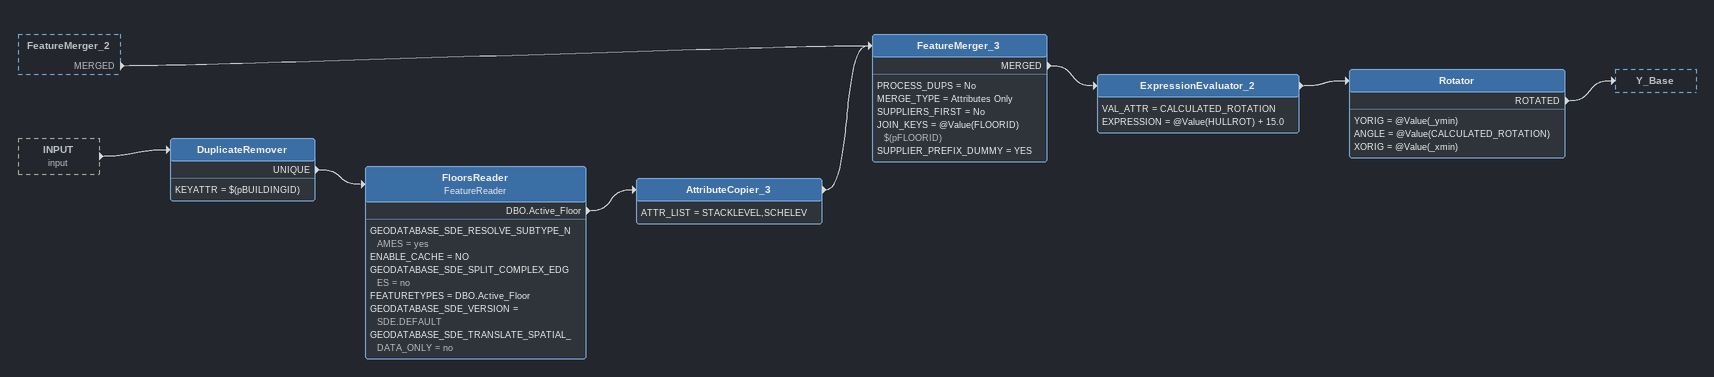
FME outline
FeatureMerger_2 [outside]
    MERGED -> FeatureMerger_3
INPUT (input) [outside]
    -> DuplicateRemover
DuplicateRemover
    KEYATTR = $(pBUILDINGID)
    UNIQUE -> FloorsReader
FloorsReader: FeatureReader
    GEODATABASE_SDE_RESOLVE_SUBTYPE_NAMES = yes
    ENABLE_CACHE = NO
    GEODATABASE_SDE_SPLIT_COMPLEX_EDGES = no
    FEATURETYPES = DBO.Active_Floor
    GEODATABASE_SDE_VERSION = SDE.DEFAULT
    GEODATABASE_SDE_TRANSLATE_SPATIAL_DATA_ONLY = no
    DBO.Active_Floor -> AttributeCopier_3
AttributeCopier_3
    ATTR_LIST = STACKLEVEL,SCHELEV
    -> FeatureMerger_3
FeatureMerger_3
    PROCESS_DUPS = No
    MERGE_TYPE = Attributes Only
    SUPPLIERS_FIRST = No
    JOIN_KEYS = @Value(FLOORID) $(pFLOORID)
    SUPPLIER_PREFIX_DUMMY = YES
    MERGED -> ExpressionEvaluator_2
ExpressionEvaluator_2
    VAL_ATTR = CALCULATED_ROTATION
    EXPRESSION = @Value(HULLROT) + 15.0
    -> Rotator
Rotator
    YORIG = @Value(_ymin)
    ANGLE = @Value(CALCULATED_ROTATION)
    XORIG = @Value(_xmin)
    ROTATED -> Y_Base
